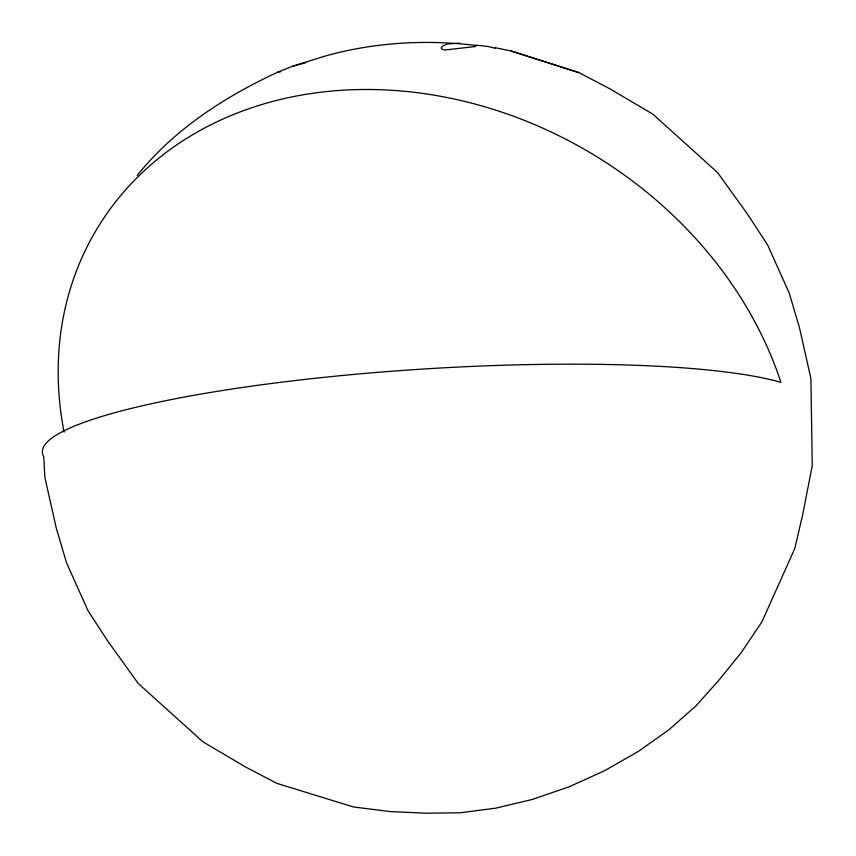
<?xml version="1.0" encoding="UTF-8"?>
<svg xmlns="http://www.w3.org/2000/svg" width="856" height="856" viewBox="0 0 856 856"><rect width="100%" height="100%" fill="white"/><g stroke="black" fill="none" stroke-linecap="round" stroke-linejoin="round"><path stroke-width="1.28" d="M137.185 175.448C174.1 129.406 224.647 96.814 277.686 72.182L292.292 66.361L323.408 56.571C372.478 42.511 424.469 39.269 475.016 45.347M292.292 66.361L305.86 62.584M277.686 72.182L280.586 71.743M459.683 43.142L447.902 43.956L443.419 45.529L441.161 47.829L441.6 48.92L444.039 49.819A3.135 0.599 2.7 0 0 445.42 49.958L475.711 46.492A332.941 7.351 66.7 0 1 475.572 45.24A385.542 259.197 -75.6 0 1 489.097 46.684L495.239 48.289M495.292 47.711L511.396 51.082L579.02 72.664L610.157 88.96L652.925 114.212L717.606 172.58L747.887 214.717L767.704 245.126L789.243 293.084L799.504 327.837L810.91 378.513L812.258 465.589L802.714 514.542L794.785 548.557L761.926 621.831L741.168 652.711L718.612 680.552L696.163 705.686L669.21 729.505L638.469 751.343L604.807 770.614L569.122 786.792L532.389 799.429L495.624 808.182L459.811 812.815L425.946 813.2L390.593 811.606L353.442 806.962L276.777 783.336L245.64 767.04L202.872 741.788L138.191 683.42L107.909 641.283L88.104 610.874L66.554 562.916L56.293 528.163L44.887 477.488L43.752 456.687A386.227 59.16 -3.6 0 1 333.262 376.394A386.227 59.16 -3.6 0 1 780.897 382.322A386.227 319.566 31 0 0 339.843 90.404A386.227 319.566 31 0 0 64.072 432.141M579.02 72.664L511.396 51.082"/></g></svg>
